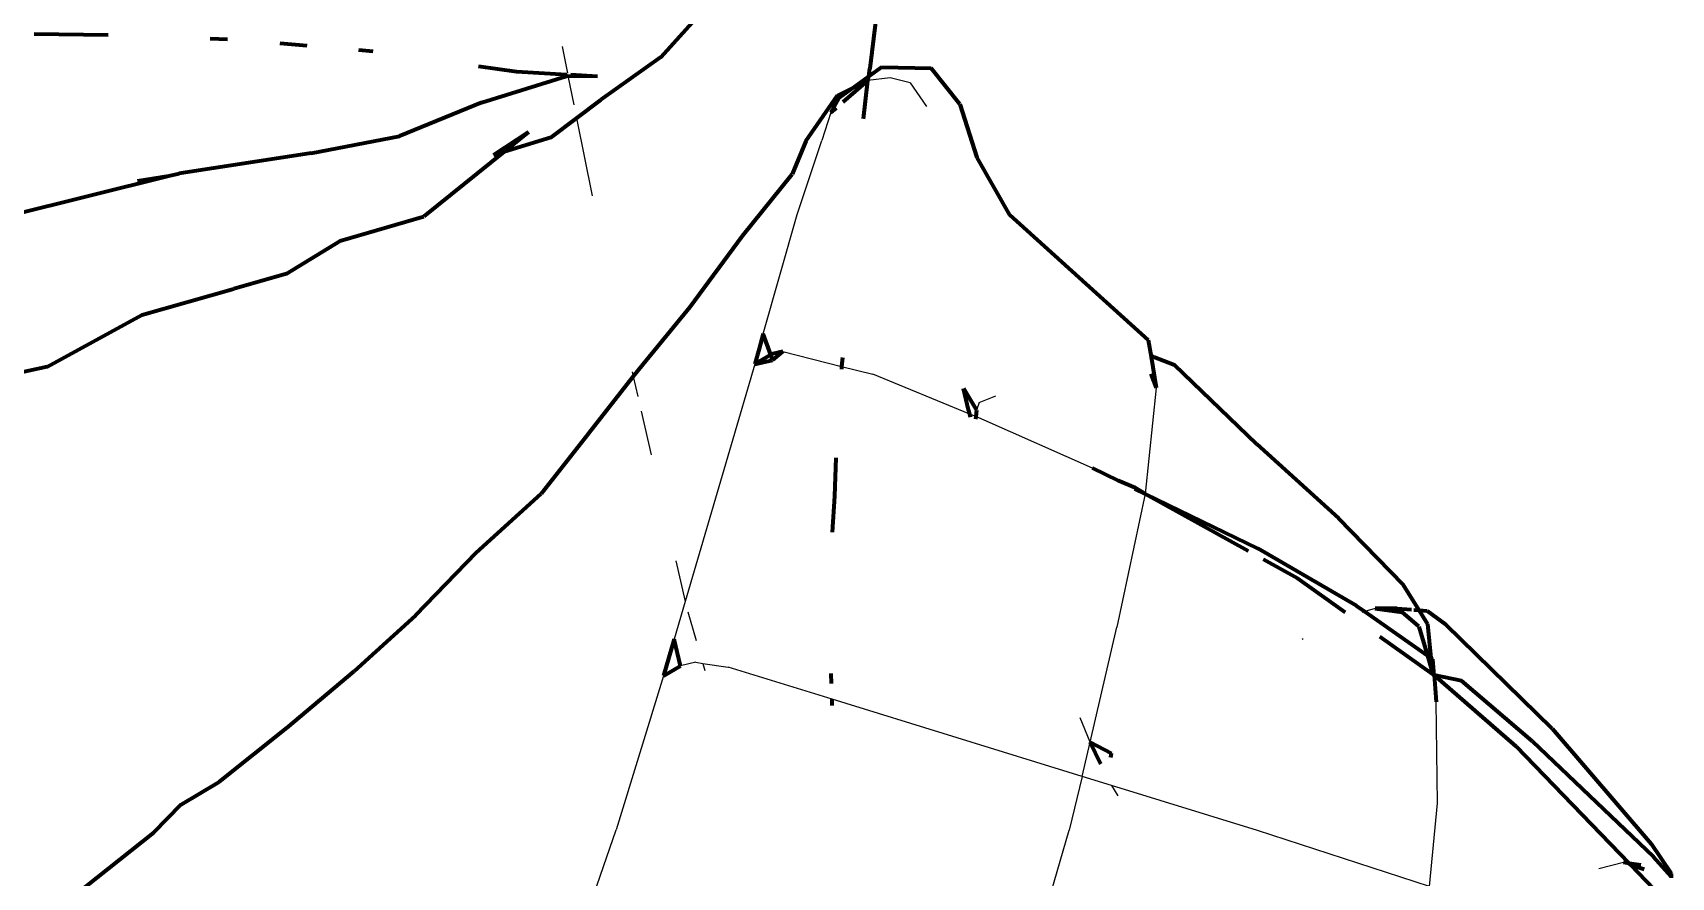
# Model space of a CAD drawing. Header units: millimetres. Extents: x 4307 to 31003, y 2809 to 20009.
# Drawn here: x 7274.9 to 7346.7, y 8855.2 to 8892.2 of the extents above; entities that cross this region are included whole.
import ezdxf

# ---------------------------------------------------------------- set-up
doc = ezdxf.new("R2010")
doc.units = ezdxf.units.MM
doc.layers.add('ProfileEdges', color=7, linetype='Continuous')

msp = doc.modelspace()

# ---------------------------------------------------------------- linework, layer by layer
for p, q in [((7298.07, 8891.565), (7298.306, 8890.397)), ((7298.328, 8890.285), (7298.586, 8889.009)), ((7312.455, 8890.19), (7311.475, 8890.08)), ((7313.337, 8889.967), (7312.455, 8890.19)), ((7313.337, 8889.967), (7314.04, 8888.927)), ((7309.857, 8888.664), (7309.46, 8887.449)), ((7298.703, 8888.429), (7299.391, 8885.02)), ((7308.372, 8884.201), (7309.46, 8887.449)), ((7306.881, 8878.968), (7308.372, 8884.201)), ((7307.745, 8878.203), (7310.327, 8877.545)), ((7301.141, 8877.309), (7301.19, 8877.097)), ((7301.19, 8877.097), (7301.392, 8876.225)), ((7306.516, 8877.637), (7305.484, 8874.1)), ((7310.327, 8877.545), (7311.69, 8877.198)), ((7315.941, 8875.455), (7311.69, 8877.198)), ((7324.119, 8876.607), (7323.626, 8871.962)), ((7301.54, 8875.587), (7301.984, 8873.667)), ((7316.351, 8875.959), (7316.244, 8875.624)), ((7316.351, 8875.959), (7317.084, 8876.254)), ((7316.212, 8875.345), (7315.941, 8875.455)), ((7316.582, 8875.193), (7316.212, 8875.345)), ((7321.328, 8873.086), (7316.582, 8875.193)), ((7305.484, 8874.1), (7303.471, 8867.242)), ((7323.626, 8871.962), (7322.387, 8866.114)), ((7303.058, 8869.028), (7303.471, 8867.242)), ((7303.471, 8867.242), (7302.985, 8865.587)), ((7303.581, 8866.793), (7303.947, 8865.524)), ((7333.268, 8866.799), (7333.129, 8866.757)), ((7333.71, 8866.93), (7333.268, 8866.799)), ((7321.225, 8861.078), (7322.387, 8866.114)), ((7330.51, 8865.588), (7330.553, 8865.611)), ((7303.928, 8864.575), (7303.258, 8864.423)), ((7303.928, 8864.575), (7304.235, 8864.528)), ((7304.235, 8864.528), (7304.325, 8864.214)), ((7304.235, 8864.528), (7305.35, 8864.358)), ((7309.908, 8862.954), (7305.35, 8864.358)), ((7302.516, 8863.977), (7300.446, 8857.236)), ((7320.878, 8859.575), (7309.908, 8862.954)), ((7336.446, 8858.396), (7336.385, 8862.846)), ((7321.225, 8861.078), (7320.786, 8862.148)), ((7320.878, 8859.575), (7321.225, 8861.078)), ((7322.138, 8860.595), (7322.165, 8860.615)), ((7320.878, 8859.575), (7320.295, 8857.221)), ((7322.163, 8859.179), (7320.878, 8859.575)), ((7322.163, 8859.179), (7322.433, 8858.716)), ((7328.55, 8857.21), (7322.163, 8859.179)), ((7336.091, 8854.742), (7336.446, 8858.396)), ((7298.994, 8853.062), (7300.446, 8857.236)), ((7318.876, 8852.314), (7320.295, 8857.221)), ((7336.091, 8854.742), (7328.55, 8857.21)), ((7344.608, 8855.794), (7343.524, 8855.52))]:
    msp.add_line(p, q)
at = {"layer": 'ProfileEdges', "lineweight": 211}
for p, q in [((7312.195, 8895.882), (7311.569, 8890.596)), ((7302.394, 8891.094), (7304.33, 8893.228)), ((7274.925, 8892.125), (7278.18, 8892.069)), ((7283.405, 8891.872), (7282.644, 8891.902)), ((7285.705, 8891.717), (7286.88, 8891.614)), ((7289.148, 8891.416), (7289.769, 8891.362)), ((7294.405, 8890.708), (7296.072, 8890.463)), ((7302.394, 8891.094), (7299.768, 8889.23)), ((7312.087, 8890.665), (7311.524, 8890.255)), ((7312.087, 8890.665), (7314.245, 8890.619)), ((7294.558, 8889.107), (7298.258, 8890.262)), ((7296.072, 8890.463), (7298.286, 8890.34)), ((7298.258, 8890.262), (7298.328, 8890.285)), ((7298.328, 8890.285), (7299.629, 8890.265)), ((7298.46, 8890.33), (7299.629, 8890.265)), ((7310.395, 8889.135), (7311.475, 8890.08)), ((7311.524, 8890.255), (7310.87, 8889.777)), ((7310.87, 8889.777), (7311.475, 8890.08)), ((7311.282, 8888.397), (7311.475, 8890.08)), ((7311.475, 8890.08), (7311.524, 8890.255)), ((7311.524, 8890.255), (7311.569, 8890.596)), ((7315.509, 8889.043), (7314.245, 8890.619)), ((7298.703, 8888.429), (7299.768, 8889.23)), ((7308.751, 8887.41), (7310.138, 8889.411)), ((7310.206, 8889.293), (7309.857, 8888.664)), ((7310.138, 8889.411), (7310.87, 8889.777)), ((7310.87, 8889.777), (7310.206, 8889.293)), ((7294.558, 8889.107), (7290.941, 8887.631)), ((7309.857, 8888.664), (7310.096, 8888.873)), ((7315.509, 8889.043), (7316.249, 8886.697)), ((7296.595, 8887.807), (7295.061, 8886.806)), ((7296.595, 8887.807), (7295.537, 8886.953)), ((7297.574, 8887.58), (7298.703, 8888.429)), ((7287.072, 8886.886), (7290.941, 8887.631)), ((7297.574, 8887.58), (7295.537, 8886.953)), ((7308.751, 8887.41), (7308.159, 8885.969)), ((7287.072, 8886.886), (7281.279, 8885.999)), ((7295.537, 8886.953), (7292.012, 8884.106)), ((7295.537, 8886.953), (7295.061, 8886.806)), ((7316.249, 8886.697), (7317.683, 8884.188)), ((7273.851, 8884.155), (7280.833, 8885.889)), ((7279.457, 8885.669), (7280.833, 8885.889)), ((7280.833, 8885.889), (7281.279, 8885.999)), ((7305.985, 8883.263), (7308.159, 8885.969)), ((7317.683, 8884.188), (7323.767, 8878.691)), ((7288.346, 8883.047), (7292.012, 8884.106)), ((7285.976, 8881.605), (7288.346, 8883.047)), ((7303.688, 8880.156), (7305.985, 8883.263)), ((7285.976, 8881.605), (7283.681, 8880.941)), ((7279.668, 8879.806), (7283.681, 8880.941)), ((7301.622, 8877.646), (7303.688, 8880.156)), ((7275.496, 8877.528), (7279.668, 8879.806)), ((7306.881, 8878.968), (7306.705, 8878.317)), ((7307.217, 8878.047), (7306.881, 8878.968)), ((7323.767, 8878.691), (7323.89, 8877.964)), ((7306.705, 8878.317), (7306.516, 8877.637)), ((7307.217, 8878.047), (7306.516, 8877.637)), ((7306.516, 8877.637), (7307.301, 8877.819)), ((7307.307, 8878.1), (7307.217, 8878.047)), ((7307.301, 8877.819), (7307.217, 8878.047)), ((7307.745, 8878.203), (7307.301, 8877.819)), ((7307.745, 8878.203), (7307.307, 8878.1)), ((7310.368, 8877.927), (7310.327, 8877.545)), ((7323.89, 8877.964), (7323.823, 8877.963)), ((7324.019, 8877.967), (7323.89, 8877.964)), ((7323.89, 8877.964), (7324.119, 8876.607)), ((7324.019, 8877.967), (7324.917, 8877.605)), ((7275.496, 8877.528), (7270.812, 8876.497)), ((7299.24, 8874.619), (7301.19, 8877.097)), ((7301.19, 8877.097), (7301.622, 8877.646)), ((7310.327, 8877.545), (7310.314, 8877.42)), ((7323.88, 8877.218), (7324.119, 8876.607)), ((7328.531, 8874.134), (7324.917, 8877.605)), ((7315.67, 8876.57), (7316.244, 8875.624)), ((7315.891, 8875.642), (7315.67, 8876.57)), ((7315.941, 8875.455), (7315.891, 8875.642)), ((7316.244, 8875.624), (7316.212, 8875.345)), ((7315.977, 8875.325), (7315.941, 8875.455)), ((7316.212, 8875.345), (7316.199, 8875.23)), ((7299.24, 8874.619), (7297.16, 8871.96)), ((7328.531, 8874.134), (7332.114, 8870.895)), ((7310.077, 8873.542), (7310.021, 8871.854)), ((7322.461, 8872.531), (7321.328, 8873.086)), ((7323.191, 8872.217), (7322.461, 8872.531)), ((7323.626, 8871.962), (7323.182, 8872.179)), ((7323.626, 8871.962), (7323.191, 8872.217)), ((7294.312, 8869.369), (7297.16, 8871.96)), ((7310.021, 8871.854), (7309.917, 8870.274)), ((7323.626, 8871.962), (7328.574, 8869.569)), ((7323.626, 8871.962), (7328.153, 8869.453)), ((7332.114, 8870.895), (7334.943, 8867.986)), ((7294.312, 8869.369), (7291.645, 8866.627)), ((7332.904, 8867.055), (7328.574, 8869.569)), ((7328.8, 8869.095), (7330.31, 8868.258)), ((7330.31, 8868.258), (7332.404, 8866.777)), ((7335.637, 8866.859), (7334.943, 8867.986)), ((7332.904, 8867.055), (7333.268, 8866.799)), ((7291.645, 8866.627), (7288.958, 8864.192)), ((7333.268, 8866.799), (7336.008, 8864.872)), ((7334.684, 8866.928), (7333.71, 8866.93)), ((7333.71, 8866.93), (7334.892, 8866.767)), ((7334.684, 8866.928), (7335.301, 8866.884)), ((7335.634, 8866.144), (7334.892, 8866.767)), ((7335.417, 8866.875), (7335.637, 8866.859)), ((7335.637, 8866.859), (7335.994, 8866.833)), ((7336.017, 8866.243), (7335.637, 8866.859)), ((7335.994, 8866.833), (7336.809, 8866.227)), ((7336.174, 8864.755), (7336.017, 8866.243)), ((7302.985, 8865.587), (7302.755, 8864.791)), ((7303.258, 8864.423), (7302.985, 8865.587)), ((7333.923, 8865.703), (7336.247, 8864.059)), ((7335.634, 8866.144), (7336.008, 8864.872)), ((7341.477, 8861.671), (7336.809, 8866.227)), ((7336.008, 8864.872), (7336.247, 8864.059)), ((7336.008, 8864.872), (7336.174, 8864.755)), ((7286.002, 8861.698), (7288.958, 8864.192)), ((7302.755, 8864.791), (7302.516, 8863.977)), ((7302.516, 8863.977), (7303.258, 8864.423)), ((7309.886, 8863.648), (7309.872, 8864.085)), ((7336.247, 8864.059), (7336.174, 8864.755)), ((7336.174, 8864.755), (7336.242, 8864.708)), ((7336.295, 8864.017), (7336.242, 8864.708)), ((7336.247, 8864.059), (7336.295, 8864.017)), ((7336.295, 8864.017), (7336.385, 8862.846)), ((7339.892, 8860.89), (7336.295, 8864.017)), ((7337.505, 8863.769), (7336.295, 8864.017)), ((7340.601, 8861.113), (7337.505, 8863.769)), ((7309.917, 8862.678), (7309.908, 8862.954)), ((7286.002, 8861.698), (7283.043, 8859.335)), ((7341.477, 8861.671), (7345.816, 8856.622)), ((7321.685, 8860.113), (7321.225, 8861.078)), ((7321.225, 8861.078), (7322.138, 8860.595)), ((7322.138, 8860.595), (7322.111, 8860.398)), ((7344.844, 8855.759), (7339.892, 8860.89)), ((7340.601, 8861.113), (7345.914, 8856.052)), ((7281.367, 8858.343), (7283.043, 8859.335)), ((7281.367, 8858.343), (7280.158, 8857.098)), ((7280.158, 8857.098), (7276.678, 8854.336)), ((7345.816, 8856.622), (7346.694, 8855.313)), ((7344.844, 8855.759), (7344.608, 8855.794)), ((7345.367, 8855.683), (7344.844, 8855.759)), ((7344.91, 8855.691), (7344.844, 8855.759)), ((7346.64, 8853.898), (7344.91, 8855.691)), ((7345.506, 8855.488), (7344.91, 8855.691)), ((7345.914, 8856.052), (7346.689, 8855.181)), ((7346.689, 8855.181), (7346.687, 8855.129)), ((7346.694, 8855.313), (7346.689, 8855.181))]:
    msp.add_line(p, q, dxfattribs=at)

doc.saveas('drawing.dxf')
